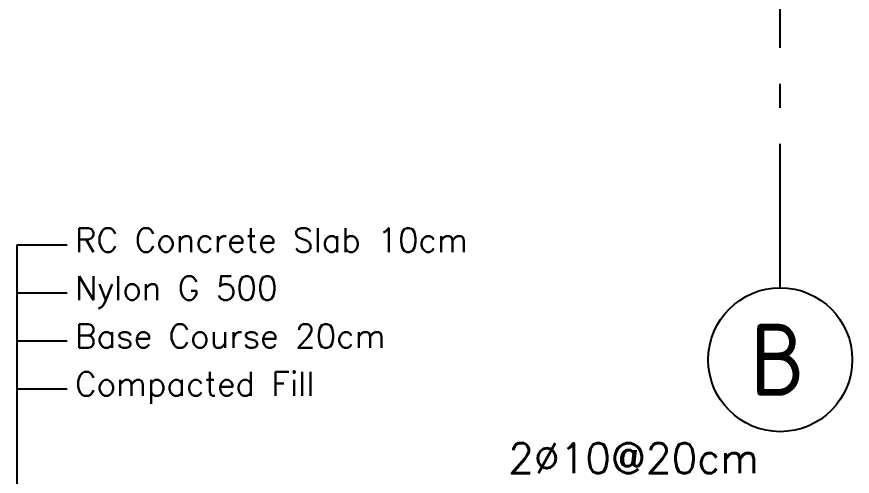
# Model space of a CAD drawing. Extents: x 166525 to 167198, y 178739 to 179747.
# Drawn here: x 166650.286 to 166653.768, y 179513.842 to 179515.758 of the extents above; entities that cross this region are included whole.
import ezdxf

# ---------------------------------------------------------------- set-up
doc = ezdxf.new("R2010")
doc.units = 0
doc.header["$MEASUREMENT"] = 0
doc.linetypes.add('ACAD_ISO10W100', pattern=[18, 12, -3, 0, -3])
doc.linetypes.add('AUSGEZOGEN', pattern=[0])
for name, color, linetype in [('0371', 4, 'CONTINUOUS'), ('axis', 8, 'ACAD_ISO10W100'), ('BEAM-DIM', 4, 'CONTINUOUS'), ('DIM', 144, 'CONTINUOUS'), ('EBENE0', 7, 'AUSGEZOGEN'), ('HATSH', 252, 'CONTINUOUS')]:
    doc.layers.add(name, color=color, linetype=linetype)
doc.styles.add('ISO8', font='iso8')
doc.styles.add('ROMANS', font='romans.shx')

msp = doc.modelspace()

# ---------------------------------------------------------------- linework, layer by layer
at = {"layer": 'axis', "ltscale": 0.05}
msp.add_line((166653.46812, 179514.62841), (166653.46812, 179527.21503), dxfattribs=at)
at = {"layer": 'DIM', "color": 8}
for p, q in [((166650.28642, 179514.80707), (166650.28642, 179512.5581)), ((166650.28642, 179514.80707), (166650.4972, 179514.80707)), ((166650.28642, 179514.60707), (166650.4972, 179514.60707)), ((166650.28642, 179514.40707), (166650.4972, 179514.40707)), ((166650.28642, 179514.20707), (166650.4972, 179514.20707))]:
    msp.add_line(p, q, dxfattribs=at)
at = {"layer": 'HATSH'}
msp.add_circle((166653.46812, 179514.32841), 0.3, dxfattribs=at)

# ---------------------------------------------------------------- texts
at = {"layer": '0371', "color": 6, "style": 'ROMANS'}
for s, p in [('RC Concrete Slab 10cm', (166650.52922, 179514.77723)), ('Nylon G 500', (166650.52922, 179514.57723)), ('Base Course 20cm', (166650.52922, 179514.37723)), ('Compacted Fill', (166650.52922, 179514.17723))]:
    msp.add_text(s, height=0.1, dxfattribs=at).set_placement(p)
at = {"layer": 'BEAM-DIM', "style": 'ROMANS'}
msp.add_text('2%%C10@20cm', height=0.125, dxfattribs=at).set_placement((166652.3346, 179513.85541))
at = {"layer": 'EBENE0', "color": 3, "style": 'ISO8'}
msp.add_text('B', height=0.3, dxfattribs=at).set_placement((166653.34279, 179514.17876))

doc.saveas('drawing.dxf')
